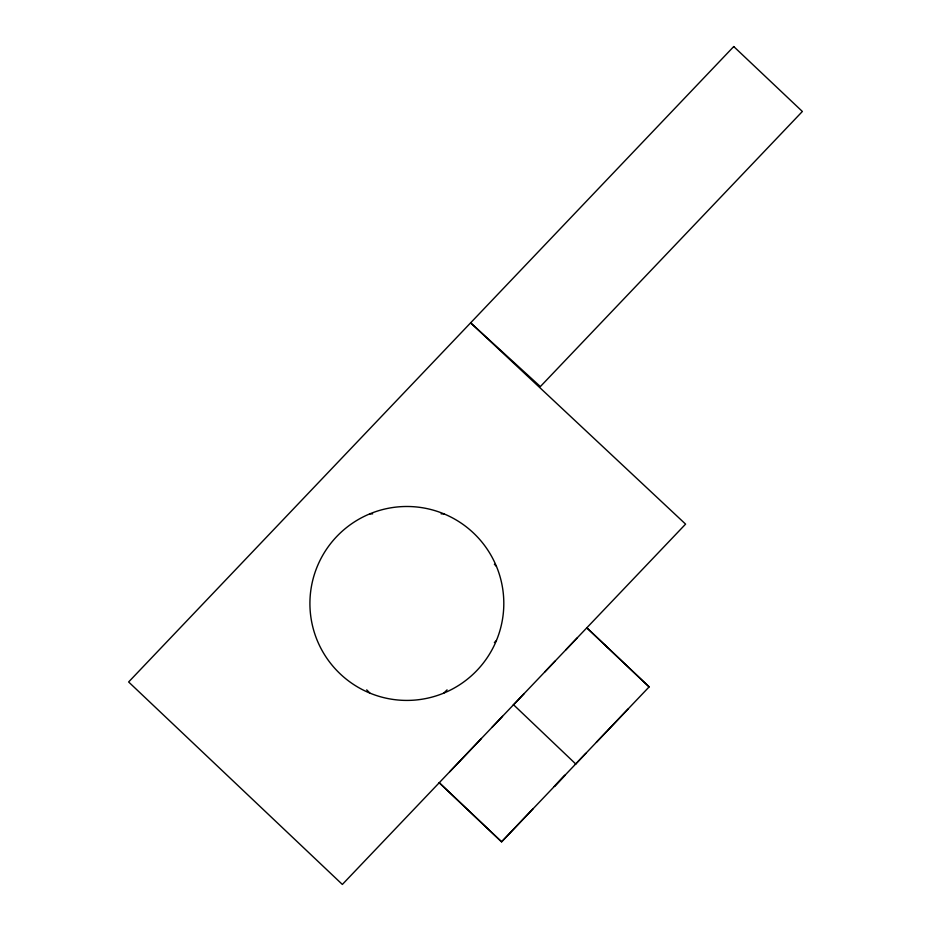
<?xml version="1.0" encoding="UTF-8"?>
<svg xmlns="http://www.w3.org/2000/svg" width="931" height="931" viewBox="0 0 931 931"><rect width="100%" height="100%" fill="white"/><g stroke="black" fill="none" stroke-linecap="round" stroke-linejoin="round"><path stroke-width="1.4" d="M604.475 644.555L649.128 686.892L501.588 841.833L439.269 782.75L501.588 841.833L533.207 808.632M544.658 672.077L555.202 661.022M565.734 649.954L577.22 637.91M449.801 771.683L460.356 760.615M460.484 760.464L481.432 738.481M491.964 727.414L502.519 716.346M513.051 705.279L524.165 693.618M554.271 786.497L564.826 775.43M575.358 764.363L585.902 753.295M596.434 742.228L606.989 731.161M607.559 730.556L628.064 709.038M554.504 786.253L565.129 775.116M443.982 692.955L447.066 689.871M494.373 642.565L496.432 640.505A96.964 96.964 0 0 0 496.432 566.316L494.373 564.256M369.782 513.854L372.633 513.854M441.119 513.854L443.982 513.854M649.128 686.892L586.821 627.82L607.594 647.51M575.73 763.979L513.54 704.755M366.698 689.871L369.782 692.955M496.409 566.316A96.917 96.917 0 0 0 317.331 566.316A96.964 96.964 0 0 0 317.25 640.505A96.94 96.94 0 0 0 496.432 640.505M733.744 46.55L128.629 681.969L342.352 884.45L685.588 524.118L470.655 322.871L540.364 386.574L802.371 111.476L733.744 46.55"/></g></svg>
